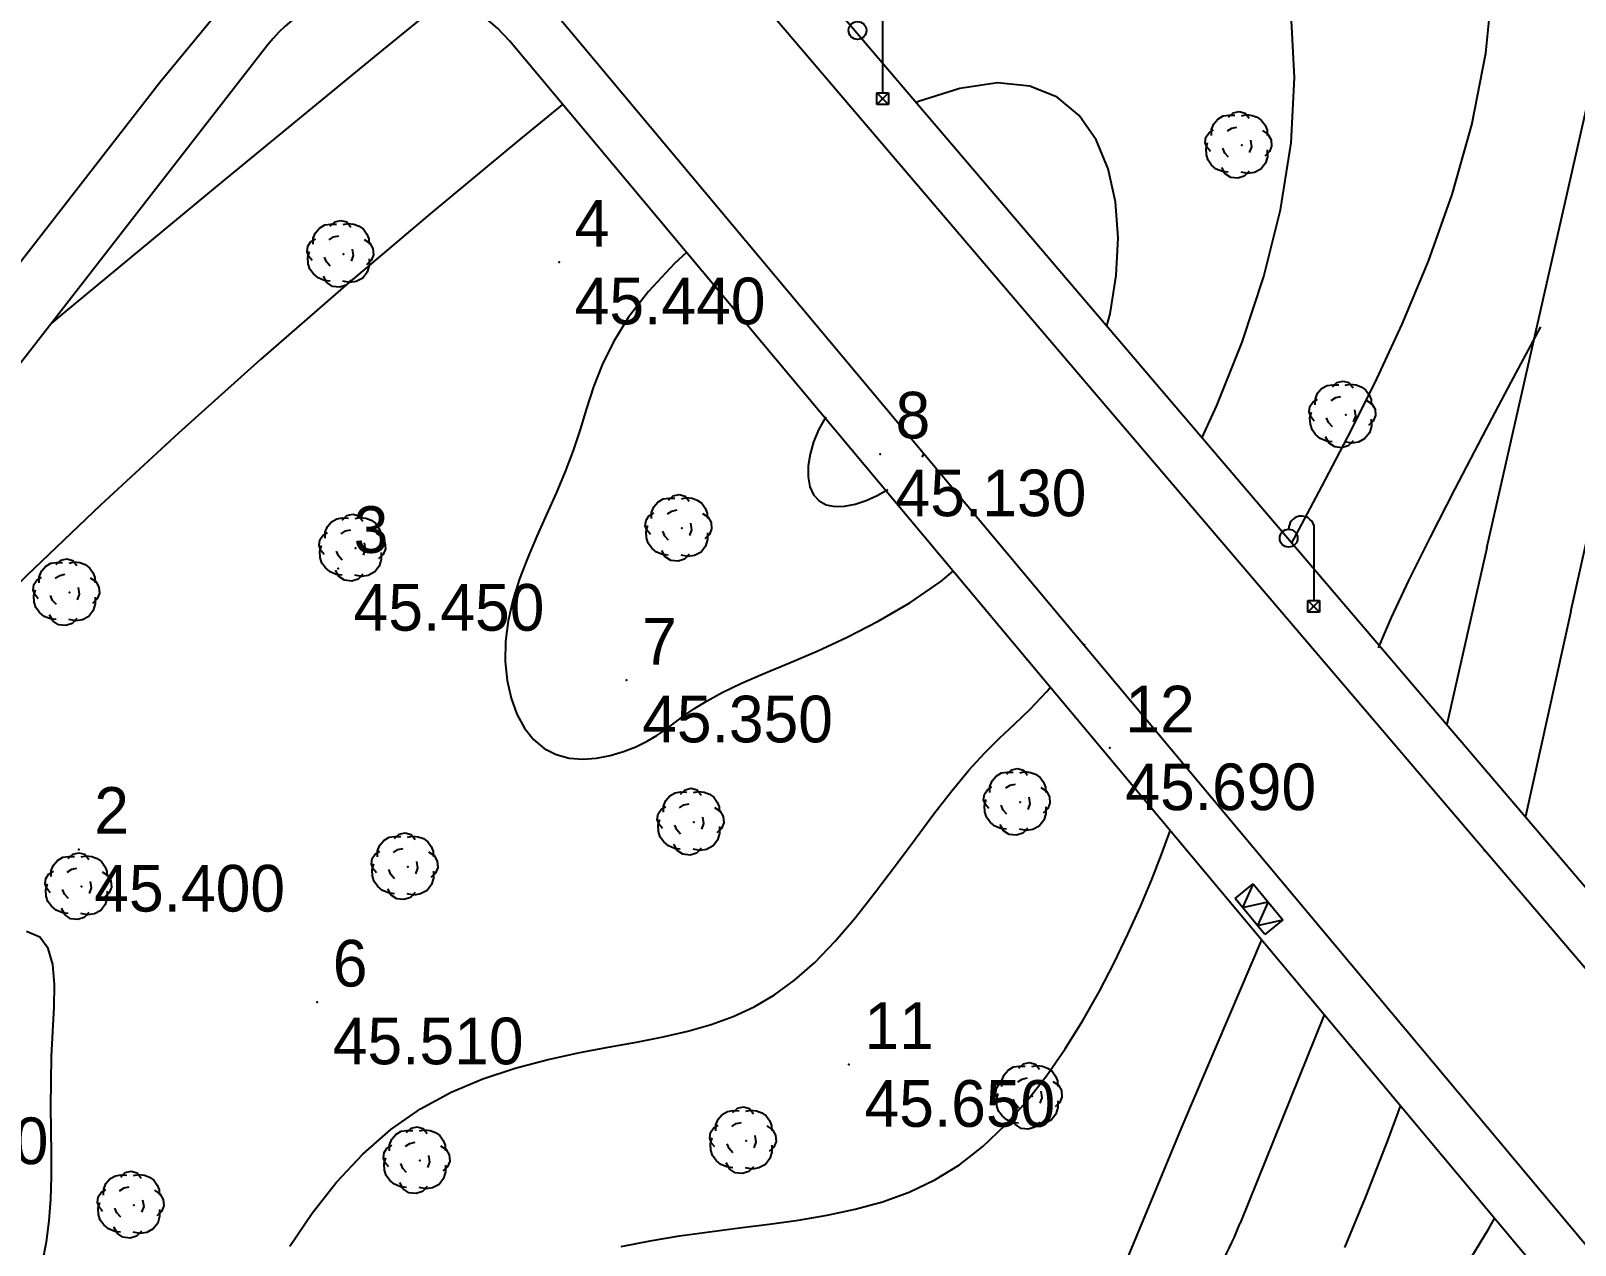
# Model space of a CAD drawing. Header units: metres. Extents: x 64 to 796628, y 142 to 671743.
# Drawn here: x 364343.03 to 364392.69, y 376382.94 to 376421.97 of the extents above; entities that cross this region are included whole.
import ezdxf
from ezdxf.enums import TextEntityAlignment as Align

# ---------------------------------------------------------------- set-up
doc = ezdxf.new("R2010")
doc.units = ezdxf.units.M
doc.header["$LTSCALE"] = 2
doc.linetypes.add('ACAD_ISO02W100', pattern=[15, 12, -3])
for name, color, linetype in [('Arbres', 100, 'Continuous'), ('CN_01_00', 32, 'Continuous'), ('CN_02_00', 26, 'Continuous'), ('Lampadaire', 50, 'Continuous'), ('piste', 7, 'ACAD_ISO02W100'), ('poubelle', 7, 'Continuous'), ('TopoAlt', 32, 'Continuous'), ('TOPOJIS', 32, 'Continuous'), ('TopoMat', 7, 'Continuous')]:
    doc.layers.add(name, color=color, linetype=linetype)
doc.layers.add('ROUTE', color=7, linetype='Continuous', lineweight=25)

# ---------------------------------------------------------------- blocks, each defined once
blk = doc.blocks.new('A$C701D21B2')
at = {"layer": 'piste'}
for p, q in [((0, 0.75), (0.375, 0)), ((0, 0), (0, 0.75)), ((0, 0.75), (1.5, 0.75)), ((0.375, 0), (0.75, 0.75)), ((0.75, 0.75), (1.125, 0)), ((1.125, 0), (1.5, 0.75)), ((1.5, 0.75), (1.5, 0)), ((1.5, 0), (0, 0))]:
    blk.add_line(p, q, dxfattribs=at)
blk = doc.blocks.new('Lampadaire')
at = {"layer": 'Lampadaire'}
for p, q in [((1.239, 0.649), (1.239, -3.083)), ((0.952, -3.083), (1.526, -3.083)), ((0.952, -3.657), (0.952, -3.083)), ((0.952, -3.083), (1.526, -3.657)), ((1.526, -3.083), (0.952, -3.657)), ((1.526, -3.657), (0.952, -3.657)), ((1.186, -3.39), (1.243, -3.333)), ((1.186, -3.39), (1.243, -3.333)), ((1.526, -3.083), (1.526, -3.657))]:
    blk.add_line(p, q, dxfattribs=at)
blk.add_circle((0, 0), 0.441, dxfattribs=at)
blk.add_arc((0.634, 0.459), 0.634, 17.44626, 181.68163, dxfattribs=at)
blk = doc.blocks.new('A$C79051592')
blk.add_point((0, 0))
blk = doc.blocks.new('ARBRE')
blk.add_point((364420.31, 376331.7))
at = {"layer": 'Arbres'}
for p, q in [((364419.883, 376332.603), (364420.03, 376332.744)), ((364420.03, 376332.744), (364420.224, 376332.788)), ((364420.224, 376332.788), (364420.415, 376332.736)), ((364420.415, 376332.736), (364420.546, 376332.57)), ((364419.336, 376332.211), (364419.407, 376332.392)), ((364419.407, 376332.392), (364419.535, 376332.543)), ((364419.535, 376332.543), (364419.711, 376332.645)), ((364419.711, 376332.645), (364419.894, 376332.67)), ((364419.845, 376332.161), (364419.991, 376332.254)), ((364419.894, 376332.67), (364420.086, 376332.666)), ((364419.991, 376332.254), (364420.155, 376332.289)), ((364420.298, 376332.652), (364420.462, 376332.687)), ((364420.462, 376332.687), (364420.644, 376332.664)), ((364420.644, 376332.664), (364420.807, 376332.602)), ((364420.807, 376332.602), (364420.949, 376332.503)), ((364420.949, 376332.503), (364421.061, 376332.347)), ((364421.061, 376332.347), (364421.125, 376332.191)), ((364419.134, 376331.782), (364419.157, 376331.964)), ((364419.198, 376331.627), (364419.134, 376331.782)), ((364419.157, 376331.964), (364419.256, 376332.106)), ((364419.159, 376331.599), (364419.211, 376331.79)), ((364419.256, 376332.106), (364419.403, 376332.199)), ((364419.331, 376332.018), (364419.336, 376332.211)), ((364420.589, 376331.866), (364420.623, 376331.654)), ((364420.971, 376332.176), (364421.151, 376332.056)), ((364421.125, 376332.191), (364421.131, 376332.018)), ((364421.151, 376332.056), (364421.253, 376331.881)), ((364421.253, 376331.881), (364421.268, 376331.678)), ((364419.174, 376331.396), (364419.159, 376331.599)), ((364419.228, 376331.222), (364419.174, 376331.396)), ((364419.301, 376331.499), (364419.198, 376331.627)), ((364419.762, 376331.451), (364419.698, 376331.606)), ((364419.884, 376331.314), (364419.762, 376331.451)), ((364420.623, 376331.654), (364420.551, 376331.473)), ((364421.197, 376331.497), (364421.049, 376331.356)), ((364421.135, 376331.335), (364421.073, 376331.125)), ((364421.131, 376331.556), (364421.135, 376331.335)), ((364421.268, 376331.678), (364421.197, 376331.497)), ((364419.34, 376331.065), (364419.228, 376331.222)), ((364419.491, 376330.937), (364419.34, 376331.065)), ((364419.691, 376330.856), (364419.491, 376330.937)), ((364419.777, 376330.787), (364419.666, 376330.991)), ((364419.874, 376330.833), (364419.691, 376330.856)), ((364419.957, 376330.667), (364419.777, 376330.787)), ((364420.508, 376330.79), (364420.288, 376330.833)), ((364420.548, 376330.866), (364420.391, 376330.706)), ((364420.72, 376330.824), (364420.508, 376330.79)), ((364420.925, 376330.935), (364420.72, 376330.824)), ((364421.073, 376331.125), (364420.925, 376330.935)), ((364420.187, 376330.643), (364419.957, 376330.667)), ((364420.391, 376330.706), (364420.187, 376330.643))]:
    blk.add_line(p, q, dxfattribs=at)
at = {"layer": 'TopoMat'}
blk.add_blockref('A$C79051592', (364420.31, 376331.7), dxfattribs=at)
blk = doc.blocks.new('TCPOINT')
at = {"color": 0}
blk.add_point((0, 0), dxfattribs=at)
at = {"layer": 'TopoAlt'}
blk.add_attdef('ALT', text='', height=1.5, dxfattribs=at).set_placement((0.5, -0.5), align=Align.TOP_LEFT)
at = {"layer": 'TopoMat'}
blk.add_attdef('MAT', (0.5, 0.5), '', height=1.5, dxfattribs=at)

msp = doc.modelspace()

# ---------------------------------------------------------------- linework, layer by layer
for p, q in [((364350.478, 376424.321), (364347.187, 376420.32)), ((364347.187, 376420.32), (364328.964, 376396.883))]:
    msp.add_line(p, q)
at = {"layer": 'CN_01_00', "flags": 128}
for points, elevation in [([(364383.588, 376405.511), (364383.812, 376405.934), (364384.548, 376407.326), (364385.373, 376408.901), (364386.251, 376410.647), (364387.135, 376412.545), (364387.98, 376414.574), (364388.74, 376416.716), (364389.369, 376418.951), (364389.822, 376421.262), (364390.053, 376423.628), (364390.033, 376426.026), (364389.792, 376428.418), (364389.38, 376430.76), (364388.843, 376433.01), (364388.231, 376435.124), (364387.59, 376437.059), (364386.969, 376438.772), (364386.416, 376440.22), (364385.969, 376441.376), (364385.628, 376442.272)], 45.8), ([(364383.588, 376405.511), (364383.812, 376405.934), (364384.548, 376407.326), (364385.373, 376408.901), (364386.251, 376410.647), (364387.135, 376412.545), (364387.98, 376414.574), (364388.74, 376416.716), (364389.369, 376418.951), (364389.822, 376421.262), (364390.053, 376423.628), (364390.033, 376426.026), (364389.792, 376428.418), (364389.38, 376430.76), (364388.843, 376433.01), (364388.231, 376435.124), (364387.59, 376437.059), (364386.969, 376438.772), (364386.416, 376440.22), (364385.969, 376441.376), (364385.628, 376442.272)], 45.8), ([(364383.588, 376405.511), (364383.812, 376405.934), (364384.548, 376407.326), (364385.373, 376408.901), (364386.251, 376410.647), (364387.135, 376412.545), (364387.98, 376414.574), (364388.74, 376416.716), (364389.369, 376418.951), (364389.822, 376421.262), (364390.053, 376423.628), (364390.033, 376426.026), (364389.792, 376428.418), (364389.38, 376430.76), (364388.843, 376433.01), (364388.231, 376435.124), (364387.59, 376437.059), (364386.969, 376438.772), (364386.416, 376440.22), (364385.969, 376441.376), (364385.628, 376442.272)], 45.8), ([(364380.697, 376408.9), (364381.171, 376409.929), (364381.983, 376411.963), (364382.682, 376414.074), (364383.223, 376416.222), (364383.564, 376418.369), (364383.672, 376420.477), (364383.561, 376422.506), (364383.257, 376424.422), (364382.784, 376426.186), (364382.168, 376427.762), (364381.435, 376429.113), (364380.61, 376430.202), (364379.719, 376430.992), (364378.777, 376431.455), (364377.767, 376431.595), (364376.66, 376431.425), (364375.431, 376430.961), (364374.05, 376430.214), (364372.492, 376429.198), (364370.729, 376427.928), (364368.733, 376426.415), (364366.941, 376425.028)], 45.6), ([(364380.697, 376408.9), (364381.171, 376409.929), (364381.983, 376411.963), (364382.682, 376414.074), (364383.223, 376416.222), (364383.564, 376418.369), (364383.672, 376420.477), (364383.561, 376422.506), (364383.257, 376424.422), (364382.784, 376426.186), (364382.168, 376427.762), (364381.435, 376429.113), (364380.61, 376430.202), (364379.719, 376430.992), (364378.777, 376431.455), (364377.767, 376431.595), (364376.66, 376431.425), (364375.431, 376430.961), (364374.05, 376430.214), (364372.492, 376429.198), (364370.729, 376427.928), (364368.733, 376426.415), (364366.941, 376425.028)], 45.6), ([(364380.697, 376408.9), (364381.171, 376409.929), (364381.983, 376411.963), (364382.682, 376414.074), (364383.223, 376416.222), (364383.564, 376418.369), (364383.672, 376420.477), (364383.561, 376422.506), (364383.257, 376424.422), (364382.784, 376426.186), (364382.168, 376427.762), (364381.435, 376429.113), (364380.61, 376430.202), (364379.719, 376430.992), (364378.777, 376431.455), (364377.767, 376431.595), (364376.66, 376431.425), (364375.431, 376430.961), (364374.05, 376430.214), (364372.492, 376429.198), (364370.729, 376427.928), (364368.733, 376426.415), (364366.941, 376425.028)], 45.6), ([(364356.444, 376423.082), (364354.07, 376421.138), (364349.019, 376416.987), (364344.087, 376412.906), (364343.694, 376412.577)], 45.8), ([(364356.444, 376423.082), (364354.07, 376421.138), (364349.019, 376416.987), (364344.087, 376412.906), (364343.694, 376412.577)], 45.8), ([(364356.444, 376423.082), (364354.07, 376421.138), (364349.019, 376416.987), (364344.087, 376412.906), (364343.694, 376412.577)], 45.8), ([(364361.45, 376420.677), (364361.427, 376420.658)], 45.6), ([(364361.45, 376420.677), (364361.427, 376420.658)], 45.6), ([(364361.45, 376420.677), (364361.427, 376420.658)], 45.6), ([(364377.635, 376412.49), (364377.739, 376412.88), (364377.937, 376414.114), (364377.996, 376415.323), (364377.91, 376416.474), (364377.675, 376417.535), (364377.288, 376418.472), (364376.742, 376419.25), (364376.035, 376419.837), (364375.162, 376420.198), (364374.118, 376420.301), (364372.909, 376420.123), (364371.575, 376419.698), (364371.511, 376419.67)], 45.4), ([(364377.635, 376412.49), (364377.739, 376412.88), (364377.937, 376414.114), (364377.996, 376415.323), (364377.91, 376416.474), (364377.675, 376417.535), (364377.288, 376418.472), (364376.742, 376419.25), (364376.035, 376419.837), (364375.162, 376420.198), (364374.118, 376420.301), (364372.909, 376420.123), (364371.575, 376419.698), (364371.511, 376419.67)], 45.4), ([(364377.635, 376412.49), (364377.739, 376412.88), (364377.937, 376414.114), (364377.996, 376415.323), (364377.91, 376416.474), (364377.675, 376417.535), (364377.288, 376418.472), (364376.742, 376419.25), (364376.035, 376419.837), (364375.162, 376420.198), (364374.118, 376420.301), (364372.909, 376420.123), (364371.575, 376419.698), (364371.511, 376419.67)], 45.4), ([(364360.132, 376419.604), (364358.708, 376418.444), (364355.933, 376416.141), (364353.152, 376413.784), (364350.416, 376411.406), (364347.775, 376409.043), (364345.272, 376406.725), (364342.906, 376404.469), (364340.672, 376402.287), (364338.56, 376400.19), (364336.564, 376398.191), (364334.675, 376396.302), (364332.885, 376394.536), (364331.186, 376392.903), (364329.576, 376391.412), (364328.065, 376390.051)], 45.6), ([(364360.132, 376419.604), (364358.708, 376418.444), (364355.933, 376416.141), (364353.152, 376413.784), (364350.416, 376411.406), (364347.775, 376409.043), (364345.272, 376406.725), (364342.906, 376404.469), (364340.672, 376402.287), (364338.56, 376400.19), (364336.564, 376398.191), (364334.675, 376396.302), (364332.885, 376394.536), (364331.186, 376392.903), (364329.576, 376391.412), (364328.065, 376390.051)], 45.6), ([(364360.132, 376419.604), (364358.708, 376418.444), (364355.933, 376416.141), (364353.152, 376413.784), (364350.416, 376411.406), (364347.775, 376409.043), (364345.272, 376406.725), (364342.906, 376404.469), (364340.672, 376402.287), (364338.56, 376400.19), (364336.564, 376398.191), (364334.675, 376396.302), (364332.885, 376394.536), (364331.186, 376392.903), (364329.576, 376391.412), (364328.065, 376390.051)], 45.6), ([(364364.113, 376414.847), (364363.729, 376414.494), (364362.897, 376413.599), (364362.255, 376412.765), (364361.767, 376411.981), (364361.401, 376411.239), (364361.123, 376410.528), (364360.898, 376409.838), (364360.693, 376409.16), (364360.473, 376408.484), (364360.214, 376407.803), (364359.923, 376407.116), (364359.615, 376406.425), (364359.307, 376405.734), (364359.013, 376405.044), (364358.75, 376404.357), (364358.533, 376403.676), (364358.378, 376403.002), (364358.297, 376402.34), (364358.289, 376401.699), (364358.35, 376401.09), (364358.476, 376400.523), (364358.663, 376400.01), (364358.906, 376399.561), (364359.2, 376399.187), (364359.542, 376398.9), (364359.927, 376398.705), (364360.342, 376398.597), (364360.778, 376398.563), (364361.222, 376398.594), (364361.663, 376398.677), (364362.088, 376398.802), (364362.487, 376398.958), (364362.847, 376399.134), (364363.163, 376399.321), (364363.451, 376399.518), (364363.735, 376399.727), (364364.035, 376399.948), (364364.376, 376400.185), (364364.78, 376400.437), (364365.268, 376400.707), (364365.864, 376400.995), (364366.583, 376401.306), (364367.408, 376401.649), (364368.316, 376402.036), (364369.282, 376402.48), (364370.282, 376402.993), (364371.294, 376403.587), (364372.292, 376404.274), (364372.688, 376404.6)], 45.4), ([(364364.113, 376414.847), (364363.729, 376414.494), (364362.897, 376413.599), (364362.255, 376412.765), (364361.767, 376411.981), (364361.401, 376411.239), (364361.123, 376410.528), (364360.898, 376409.838), (364360.693, 376409.16), (364360.473, 376408.484), (364360.214, 376407.803), (364359.923, 376407.116), (364359.615, 376406.425), (364359.307, 376405.734), (364359.013, 376405.044), (364358.75, 376404.357), (364358.533, 376403.676), (364358.378, 376403.002), (364358.297, 376402.34), (364358.289, 376401.699), (364358.35, 376401.09), (364358.476, 376400.523), (364358.663, 376400.01), (364358.906, 376399.561), (364359.2, 376399.187), (364359.542, 376398.9), (364359.927, 376398.705), (364360.342, 376398.597), (364360.778, 376398.563), (364361.222, 376398.594), (364361.663, 376398.677), (364362.088, 376398.802), (364362.487, 376398.958), (364362.847, 376399.134), (364363.163, 376399.321), (364363.451, 376399.518), (364363.735, 376399.727), (364364.035, 376399.948), (364364.376, 376400.185), (364364.78, 376400.437), (364365.268, 376400.707), (364365.864, 376400.995), (364366.583, 376401.306), (364367.408, 376401.649), (364368.316, 376402.036), (364369.282, 376402.48), (364370.282, 376402.993), (364371.294, 376403.587), (364372.292, 376404.274), (364372.688, 376404.6)], 45.4), ([(364364.113, 376414.847), (364363.729, 376414.494), (364362.897, 376413.599), (364362.255, 376412.765), (364361.767, 376411.981), (364361.401, 376411.239), (364361.123, 376410.528), (364360.898, 376409.838), (364360.693, 376409.16), (364360.473, 376408.484), (364360.214, 376407.803), (364359.923, 376407.116), (364359.615, 376406.425), (364359.307, 376405.734), (364359.013, 376405.044), (364358.75, 376404.357), (364358.533, 376403.676), (364358.378, 376403.002), (364358.297, 376402.34), (364358.289, 376401.699), (364358.35, 376401.09), (364358.476, 376400.523), (364358.663, 376400.01), (364358.906, 376399.561), (364359.2, 376399.187), (364359.542, 376398.9), (364359.927, 376398.705), (364360.342, 376398.597), (364360.778, 376398.563), (364361.222, 376398.594), (364361.663, 376398.677), (364362.088, 376398.802), (364362.487, 376398.958), (364362.847, 376399.134), (364363.163, 376399.321), (364363.451, 376399.518), (364363.735, 376399.727), (364364.035, 376399.948), (364364.376, 376400.185), (364364.78, 376400.437), (364365.268, 376400.707), (364365.864, 376400.995), (364366.583, 376401.306), (364367.408, 376401.649), (364368.316, 376402.036), (364369.282, 376402.48), (364370.282, 376402.993), (364371.294, 376403.587), (364372.292, 376404.274), (364372.688, 376404.6)], 45.4), ([(364368.598, 376409.564), (364368.372, 376409.168), (364368.202, 376408.765), (364368.088, 376408.367), (364368.031, 376407.986), (364368.03, 376407.633), (364368.087, 376407.32), (364368.203, 376407.06), (364368.377, 376406.863), (364368.608, 376406.739), (364368.886, 376406.684), (364369.201, 376406.692), (364369.541, 376406.757), (364369.893, 376406.872), (364370.248, 376407.031), (364370.593, 376407.228)], 45.2), ([(364368.598, 376409.564), (364368.372, 376409.168), (364368.202, 376408.765), (364368.088, 376408.367), (364368.031, 376407.986), (364368.03, 376407.633), (364368.087, 376407.32), (364368.203, 376407.06), (364368.377, 376406.863), (364368.608, 376406.739), (364368.886, 376406.684), (364369.201, 376406.692), (364369.541, 376406.757), (364369.893, 376406.872), (364370.248, 376407.031), (364370.593, 376407.228)], 45.2), ([(364368.598, 376409.564), (364368.372, 376409.168), (364368.202, 376408.765), (364368.088, 376408.367), (364368.031, 376407.986), (364368.03, 376407.633), (364368.087, 376407.32), (364368.203, 376407.06), (364368.377, 376406.863), (364368.608, 376406.739), (364368.886, 376406.684), (364369.201, 376406.692), (364369.541, 376406.757), (364369.893, 376406.872), (364370.248, 376407.031), (364370.593, 376407.228)], 45.2), ([(364371.696, 376408.276), (364371.753, 376408.366)], 45.2), ([(364371.696, 376408.276), (364371.753, 376408.366)], 45.2), ([(364371.696, 376408.276), (364371.753, 376408.366)], 45.2), ([(364376.894, 376402.224), (364376.924, 376402.264)], 45.6), ([(364376.894, 376402.224), (364376.924, 376402.264)], 45.6), ([(364376.894, 376402.224), (364376.924, 376402.264)], 45.6), ([(364351.358, 376382.906), (364352.081, 376383.962), (364352.864, 376384.957), (364353.705, 376385.865), (364354.604, 376386.658), (364355.557, 376387.317), (364356.551, 376387.852), (364357.571, 376388.282), (364358.601, 376388.624), (364359.626, 376388.895), (364360.63, 376389.114), (364361.598, 376389.299), (364362.513, 376389.466), (364363.365, 376389.633), (364364.16, 376389.816), (364364.905, 376390.028), (364365.612, 376390.283), (364366.29, 376390.596), (364366.947, 376390.982), (364367.594, 376391.453), (364368.24, 376392.026), (364368.893, 376392.706), (364369.548, 376393.471), (364370.199, 376394.293), (364370.841, 376395.14), (364371.467, 376395.985), (364372.072, 376396.797), (364372.649, 376397.546), (364373.193, 376398.204), (364373.701, 376398.755), (364374.187, 376399.233), (364374.669, 376399.688), (364375.166, 376400.169), (364375.696, 376400.726), (364375.814, 376400.866)], 45.6), ([(364351.358, 376382.906), (364352.081, 376383.962), (364352.864, 376384.957), (364353.705, 376385.865), (364354.604, 376386.658), (364355.557, 376387.317), (364356.551, 376387.852), (364357.571, 376388.282), (364358.601, 376388.624), (364359.626, 376388.895), (364360.63, 376389.114), (364361.598, 376389.299), (364362.513, 376389.466), (364363.365, 376389.633), (364364.16, 376389.816), (364364.905, 376390.028), (364365.612, 376390.283), (364366.29, 376390.596), (364366.947, 376390.982), (364367.594, 376391.453), (364368.24, 376392.026), (364368.893, 376392.706), (364369.548, 376393.471), (364370.199, 376394.293), (364370.841, 376395.14), (364371.467, 376395.985), (364372.072, 376396.797), (364372.649, 376397.546), (364373.193, 376398.204), (364373.701, 376398.755), (364374.187, 376399.233), (364374.669, 376399.688), (364375.166, 376400.169), (364375.696, 376400.726), (364375.814, 376400.866)], 45.6), ([(364351.358, 376382.906), (364352.081, 376383.962), (364352.864, 376384.957), (364353.705, 376385.865), (364354.604, 376386.658), (364355.557, 376387.317), (364356.551, 376387.852), (364357.571, 376388.282), (364358.601, 376388.624), (364359.626, 376388.895), (364360.63, 376389.114), (364361.598, 376389.299), (364362.513, 376389.466), (364363.365, 376389.633), (364364.16, 376389.816), (364364.905, 376390.028), (364365.612, 376390.283), (364366.29, 376390.596), (364366.947, 376390.982), (364367.594, 376391.453), (364368.24, 376392.026), (364368.893, 376392.706), (364369.548, 376393.471), (364370.199, 376394.293), (364370.841, 376395.14), (364371.467, 376395.985), (364372.072, 376396.797), (364372.649, 376397.546), (364373.193, 376398.204), (364373.701, 376398.755), (364374.187, 376399.233), (364374.669, 376399.688), (364375.166, 376400.169), (364375.696, 376400.726), (364375.814, 376400.866)], 45.6), ([(364362.017, 376382.893), (364362.943, 376383.074), (364363.893, 376383.23), (364364.856, 376383.366), (364365.82, 376383.491), (364366.774, 376383.612), (364367.715, 376383.742), (364368.639, 376383.896), (364369.542, 376384.088), (364370.422, 376384.332), (364371.276, 376384.642), (364372.099, 376385.032), (364372.89, 376385.517), (364373.645, 376386.106), (364374.364, 376386.789), (364375.045, 376387.551), (364375.689, 376388.376), (364376.293, 376389.25), (364376.859, 376390.158), (364377.385, 376391.084), (364377.87, 376392.013), (364378.314, 376392.931), (364378.717, 376393.826), (364379.078, 376394.686), (364379.397, 376395.499), (364379.674, 376396.253)], 45.8), ([(364362.017, 376382.893), (364362.943, 376383.074), (364363.893, 376383.23), (364364.856, 376383.366), (364365.82, 376383.491), (364366.774, 376383.612), (364367.715, 376383.742), (364368.639, 376383.896), (364369.542, 376384.088), (364370.422, 376384.332), (364371.276, 376384.642), (364372.099, 376385.032), (364372.89, 376385.517), (364373.645, 376386.106), (364374.364, 376386.789), (364375.045, 376387.551), (364375.689, 376388.376), (364376.293, 376389.25), (364376.859, 376390.158), (364377.385, 376391.084), (364377.87, 376392.013), (364378.314, 376392.931), (364378.717, 376393.826), (364379.078, 376394.686), (364379.397, 376395.499), (364379.674, 376396.253)], 45.8), ([(364362.017, 376382.893), (364362.943, 376383.074), (364363.893, 376383.23), (364364.856, 376383.366), (364365.82, 376383.491), (364366.774, 376383.612), (364367.715, 376383.742), (364368.639, 376383.896), (364369.542, 376384.088), (364370.422, 376384.332), (364371.276, 376384.642), (364372.099, 376385.032), (364372.89, 376385.517), (364373.645, 376386.106), (364374.364, 376386.789), (364375.045, 376387.551), (364375.689, 376388.376), (364376.293, 376389.25), (364376.859, 376390.158), (364377.385, 376391.084), (364377.87, 376392.013), (364378.314, 376392.931), (364378.717, 376393.826), (364379.078, 376394.686), (364379.397, 376395.499), (364379.674, 376396.253)], 45.8), ([(364389.776, 376395.588), (364389.786, 376395.624)], 46.2), ([(364389.776, 376395.588), (364389.786, 376395.624)], 46.2), ([(364389.776, 376395.588), (364389.786, 376395.624)], 46.2), ([(364343.028, 376381.176), (364343.228, 376381.766), (364343.4, 376382.388), (364343.534, 376383.038), (364343.622, 376383.714), (364343.672, 376384.414), (364343.693, 376385.135), (364343.695, 376385.876), (364343.686, 376386.635), (364343.678, 376387.409), (364343.679, 376388.198), (364343.699, 376388.999), (364343.741, 376389.804), (364343.781, 376390.587), (364343.789, 376391.315), (364343.734, 376391.955), (364343.587, 376392.475), (364343.317, 376392.842), (364342.893, 376393.024)], 45.4), ([(364343.028, 376381.176), (364343.228, 376381.766), (364343.4, 376382.388), (364343.534, 376383.038), (364343.622, 376383.714), (364343.672, 376384.414), (364343.693, 376385.135), (364343.695, 376385.876), (364343.686, 376386.635), (364343.678, 376387.409), (364343.679, 376388.198), (364343.699, 376388.999), (364343.741, 376389.804), (364343.781, 376390.587), (364343.789, 376391.315), (364343.734, 376391.955), (364343.587, 376392.475), (364343.317, 376392.842), (364342.893, 376393.024)], 45.4), ([(364343.028, 376381.176), (364343.228, 376381.766), (364343.4, 376382.388), (364343.534, 376383.038), (364343.622, 376383.714), (364343.672, 376384.414), (364343.693, 376385.135), (364343.695, 376385.876), (364343.686, 376386.635), (364343.678, 376387.409), (364343.679, 376388.198), (364343.699, 376388.999), (364343.741, 376389.804), (364343.781, 376390.587), (364343.789, 376391.315), (364343.734, 376391.955), (364343.587, 376392.475), (364343.317, 376392.842), (364342.893, 376393.024)], 45.4), ([(364385.283, 376382.858), (364385.967, 376384.493), (364386.674, 376386.298), (364387.083, 376387.401)], 46.2), ([(364385.283, 376382.858), (364385.967, 376384.493), (364386.674, 376386.298), (364387.083, 376387.401)], 46.2), ([(364385.283, 376382.858), (364385.967, 376384.493), (364386.674, 376386.298), (364387.083, 376387.401)], 46.2), ([(364388.953, 376381.887), (364389.909, 376383.446), (364390.103, 376383.792)], 46.4), ([(364388.953, 376381.887), (364389.909, 376383.446), (364390.103, 376383.792)], 46.4), ([(364388.953, 376381.887), (364389.909, 376383.446), (364390.103, 376383.792)], 46.4)]:
    msp.add_lwpolyline(points, dxfattribs=dict(at, elevation=elevation))
at = {"layer": 'CN_02_00', "elevation": 46, "flags": 128}
msp.add_lwpolyline([(364386.366, 376402.138), (364386.787, 376403.109), (364387.351, 376404.304), (364388.044, 376405.699), (364388.84, 376407.254), (364389.712, 376408.928), (364390.637, 376410.678), (364391.588, 376412.464)], dxfattribs=at)
msp.add_lwpolyline([(364386.366, 376402.138), (364386.787, 376403.109), (364387.351, 376404.304), (364388.044, 376405.699), (364388.84, 376407.254), (364389.712, 376408.928), (364390.637, 376410.678), (364391.588, 376412.464)], dxfattribs=at)
msp.add_lwpolyline([(364386.366, 376402.138), (364386.787, 376403.109), (364387.351, 376404.304), (364388.044, 376405.699), (364388.84, 376407.254), (364389.712, 376408.928), (364390.637, 376410.678), (364391.588, 376412.464)], dxfattribs=at)
at = {"layer": 'Defpoints'}
for p, q in [((364407.036, 376363.559), (364358.42, 376421.649)), ((364407.036, 376363.559), (364358.42, 376421.649)), ((364407.036, 376363.559), (364358.42, 376421.649)), ((364350.639, 376421.509), (364328.838, 376393.47)), ((364350.639, 376421.509), (364328.838, 376393.47)), ((364350.639, 376421.509), (364328.838, 376393.47))]:
    msp.add_line(p, q, dxfattribs=at)
msp.add_lwpolyline([(364414.027, 376369.822), (364362.641, 376430.07, -0.362442), (364362.572, 376436.477), (364409.417, 376493.855)], format="xyb", dxfattribs=at)
msp.add_lwpolyline([(364414.027, 376369.822), (364362.641, 376430.07, -0.362442), (364362.572, 376436.477), (364409.417, 376493.855)], format="xyb", dxfattribs=at)
msp.add_lwpolyline([(364414.027, 376369.822), (364362.641, 376430.07, -0.362442), (364362.572, 376436.477), (364409.417, 376493.855)], format="xyb", dxfattribs=at)
msp.add_arc((364354.586, 376418.44), 5, 39.9262, 142.1347, dxfattribs=at)
at = {"layer": 'piste'}
for p, q in [((364389.85, 376405.35), (364388.564, 376399.677)), ((364389.85, 376405.35), (364388.564, 376399.677)), ((364389.85, 376405.35), (364388.564, 376399.677)), ((364392.56, 376403.31), (364391.093, 376396.711)), ((364392.56, 376403.31), (364391.093, 376396.711)), ((364392.56, 376403.31), (364391.093, 376396.711)), ((364382.607, 376392.749), (364380.08, 376386.83)), ((364382.607, 376392.749), (364380.08, 376386.83)), ((364382.607, 376392.749), (364380.08, 376386.83)), ((364384.619, 376390.345), (364381.924, 376383.647)), ((364384.619, 376390.345), (364381.924, 376383.647)), ((364384.619, 376390.345), (364381.924, 376383.647)), ((364380.08, 376386.83), (364376.923, 376379.212)), ((364380.08, 376386.83), (364376.923, 376379.212)), ((364380.08, 376386.83), (364376.923, 376379.212))]:
    msp.add_line(p, q, dxfattribs=at)
for points in [[(364392.56, 376403.31), (364401.02, 376441.37), (364404.73, 376462.95)], [(364392.56, 376403.31), (364401.02, 376441.37), (364404.73, 376462.95)], [(364392.56, 376403.31), (364401.02, 376441.37), (364404.73, 376462.95)], [(364389.85, 376405.35), (364398.14, 376441.92)], [(364389.85, 376405.35), (364398.14, 376441.92)], [(364389.85, 376405.35), (364398.14, 376441.92)]]:
    msp.add_lwpolyline(points, dxfattribs=at)
msp.add_arc((364368.008, 376389.246), 15, 327.5958, 338.0806, dxfattribs=at)
msp.add_arc((364368.008, 376389.246), 15, 327.5958, 338.0806, dxfattribs=at)
msp.add_arc((364368.008, 376389.246), 15, 327.5958, 338.0806, dxfattribs=at)
at = {"layer": 'ROUTE'}
for p, q in [((364411.491, 376370.177), (364360.427, 376430.046)), ((364411.491, 376370.177), (364360.427, 376430.046)), ((364411.491, 376370.177), (364360.427, 376430.046)), ((364407.463, 376365.698), (364358.271, 376424.476)), ((364407.463, 376365.698), (364358.271, 376424.476)), ((364407.463, 376365.698), (364358.271, 376424.476))]:
    msp.add_line(p, q, dxfattribs=at)

# ---------------------------------------------------------------- block references
at = {"layer": 'Lampadaire', "xscale": 0.6507064483012073, "yscale": 0.6500792584265582, "zscale": 0.6507064483012073}
for p in [(364369.615, 376421.987), (364369.615, 376421.987), (364369.615, 376421.987), (364383.48, 376405.663), (364383.48, 376405.663), (364383.48, 376405.663)]:
    msp.add_blockref('Lampadaire', p, dxfattribs=at)
at = {"layer": 'poubelle', "rotation": 309.2684988853058}
msp.add_blockref('A$C701D21B2', (364381.764, 376394.081), dxfattribs=at)
msp.add_blockref('A$C701D21B2', (364381.764, 376394.081), dxfattribs=at)
msp.add_blockref('A$C701D21B2', (364381.764, 376394.081), dxfattribs=at)
at = {"layer": 'TopoAlt'}
for p in [(-67.223, 83.093, 46), (-67.223, 83.093, 46), (-67.223, 83.093, 46), (-34.995, 77.929, 46), (-34.995, 77.929, 46), (-34.995, 77.929, 46), (-56.343, 74.282, 46), (-56.343, 74.282, 46), (-56.343, 74.282, 46), (-76.034, 72.213, 46), (-76.034, 72.213, 46), (-76.034, 72.213, 46), (-45.463, 65.472, 46), (-45.463, 65.472, 46), (-45.463, 65.472, 46), (-65.154, 63.402, 46), (-65.154, 63.402, 46), (-65.154, 63.402, 46), (-54.273, 54.592, 46), (-54.273, 54.592, 46), (-54.273, 54.592, 46), (-73.964, 52.522, 46), (-73.964, 52.522, 46), (-73.964, 52.522, 46)]:
    msp.add_blockref('ARBRE', p, dxfattribs=at)
at = {"layer": 'TOPOJIS'}
for p, values in [((364360.02, 376414.54, 45.44), {'MAT': '4', 'ALT': '45.440'}), ((364360.02, 376414.54, 45.44), {'MAT': '4', 'ALT': '45.440'}), ((364360.02, 376414.54, 45.44), {'MAT': '4', 'ALT': '45.440'}), ((364370.34, 376408.37, 45.13), {'MAT': '8', 'ALT': '45.130'}), ((364370.34, 376408.37, 45.13), {'MAT': '8', 'ALT': '45.130'}), ((364370.34, 376408.37, 45.13), {'MAT': '8', 'ALT': '45.130'}), ((364352.91, 376404.69, 45.45), {'MAT': '3', 'ALT': '45.450'}), ((364352.91, 376404.69, 45.45), {'MAT': '3', 'ALT': '45.450'}), ((364352.91, 376404.69, 45.45), {'MAT': '3', 'ALT': '45.450'}), ((364362.19, 376401.1, 45.35), {'MAT': '7', 'ALT': '45.350'}), ((364362.19, 376401.1, 45.35), {'MAT': '7', 'ALT': '45.350'}), ((364362.19, 376401.1, 45.35), {'MAT': '7', 'ALT': '45.350'}), ((364377.73, 376398.92, 45.69), {'MAT': '12', 'ALT': '45.690'}), ((364377.73, 376398.92, 45.69), {'MAT': '12', 'ALT': '45.690'}), ((364377.73, 376398.92, 45.69), {'MAT': '12', 'ALT': '45.690'}), ((364344.57, 376395.66, 45.4), {'MAT': '2', 'ALT': '45.400'}), ((364344.57, 376395.66, 45.4), {'MAT': '2', 'ALT': '45.400'}), ((364344.57, 376395.66, 45.4), {'MAT': '2', 'ALT': '45.400'}), ((364352.24, 376390.75, 45.51), {'MAT': '6', 'ALT': '45.510'}), ((364352.24, 376390.75, 45.51), {'MAT': '6', 'ALT': '45.510'}), ((364352.24, 376390.75, 45.51), {'MAT': '6', 'ALT': '45.510'}), ((364369.34, 376388.74, 45.65), {'MAT': '11', 'ALT': '45.650'}), ((364369.34, 376388.74, 45.65), {'MAT': '11', 'ALT': '45.650'}), ((364369.34, 376388.74, 45.65), {'MAT': '11', 'ALT': '45.650'}), ((364336.96, 376387.54, 45.32), {'MAT': '1', 'ALT': '45.320'}), ((364336.96, 376387.54, 45.32), {'MAT': '1', 'ALT': '45.320'}), ((364336.96, 376387.54, 45.32), {'MAT': '1', 'ALT': '45.320'})]:
    msp.add_blockref('TCPOINT', p, dxfattribs=at).add_auto_attribs(values)
at = {"layer": 'TopoMat'}
for p in [(-38.336, 86.594, 46), (-38.336, 86.594, 46), (-38.336, 86.594, 46), (-66.837, 73.644, 46), (-66.837, 73.644, 46), (-66.837, 73.644, 46), (-55.957, 64.834, 46), (-55.957, 64.834, 46), (-55.957, 64.834, 46), (-75.648, 62.764, 46), (-75.648, 62.764, 46), (-75.648, 62.764, 46), (-45.077, 56.023, 46), (-45.077, 56.023, 46), (-45.077, 56.023, 46), (-64.768, 53.954, 46), (-64.768, 53.954, 46), (-64.768, 53.954, 46)]:
    msp.add_blockref('ARBRE', p, dxfattribs=at)

doc.saveas('drawing.dxf')
